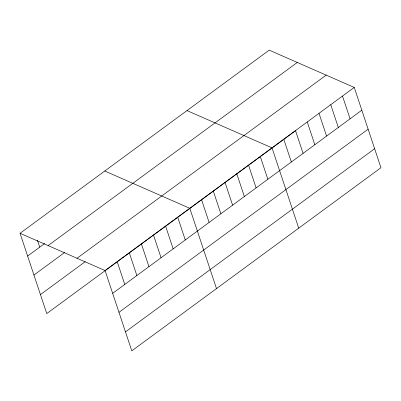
<?xml version="1.0" encoding="UTF-8"?>
<svg xmlns="http://www.w3.org/2000/svg" width="401" height="401" viewBox="0 0 401 401"><rect width="100%" height="100%" fill="white"/><g stroke="black" fill="none" stroke-linecap="round" stroke-linejoin="round"><path stroke-width="0.6" d="M20.05 233.287L269.206 50.145L354.243 87.423L380.95 167.713L131.794 350.855L105.082 270.565L20.05 233.287L46.757 313.577L295.918 130.435M27.624 256.059L44.767 243.457M48.11 245.592L297.271 62.451M33.94 275.041L64.696 252.429M77.022 258.264L326.183 75.122M40.446 294.595L85.323 261.607M105.082 270.565L354.243 87.423M112.656 293.337L361.817 110.195M118.972 312.314L368.133 129.172M125.478 331.873L374.634 148.731M186.986 110.586L272.018 147.859L298.73 228.149M104.766 171.021L189.798 208.299L216.505 288.585M342.494 96.06L350.068 118.826M330.75 104.691L338.324 127.463M319.006 113.328L326.579 136.094M307.256 121.959L314.83 144.731M295.512 130.596L303.086 153.362M283.768 139.227L291.342 161.999M260.274 156.495L267.848 179.262M248.53 165.127L256.104 187.899M236.78 173.763L244.354 196.53M225.036 182.395L232.61 205.167M213.292 191.031L220.866 213.798M201.543 199.663L209.116 222.435M177.693 217.192L185.272 239.963M165.593 226.089L173.167 248.861M153.493 234.986L161.067 257.753M141.388 243.878L148.966 266.65M129.287 252.775L136.861 275.542M117.187 261.673L124.761 284.439M37.398 240.159L39.724 247.161"/></g></svg>
